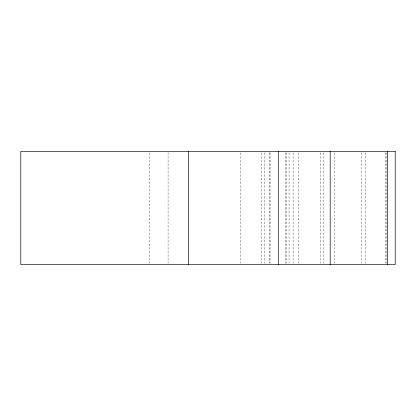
<?xml version="1.0" encoding="UTF-8"?>
<svg xmlns="http://www.w3.org/2000/svg" width="416" height="416" viewBox="0 0 416 416"><rect width="100%" height="100%" fill="white"/><g stroke="black" fill="none" stroke-linecap="round" stroke-linejoin="round"><path stroke-width="0.31" stroke-dasharray="2.08 1.56" d="M386.142 152.682L386.142 263.318M385.388 152.682L385.388 263.318M365.196 152.682L365.196 263.318M361.322 152.682L361.322 263.318M334.719 152.682L334.719 263.318M323.679 152.682L323.679 263.318M320.471 152.682L320.471 263.318M298.579 152.682L298.579 263.318M293.103 152.682L293.103 263.318M289.052 152.682L289.052 263.318M286.218 152.682L286.218 263.318M285.652 152.682L285.652 263.318M270.083 152.682L270.083 263.318M269.516 152.682L269.516 263.318M264.42 152.682L264.42 263.318M261.31 152.682L261.31 263.318M240.365 152.682L240.365 263.318M168.085 152.682L168.085 263.318M149.594 152.682L149.594 263.318"/><path stroke-width="0.62" d="M387.65 151.388L387.65 264.612M330.19 151.388L330.19 264.612M278.294 151.388L278.294 264.612M188.562 151.388L188.562 264.612M395.2 151.388L20.8 151.388L20.8 264.612L395.2 264.612L395.2 151.388"/></g></svg>
